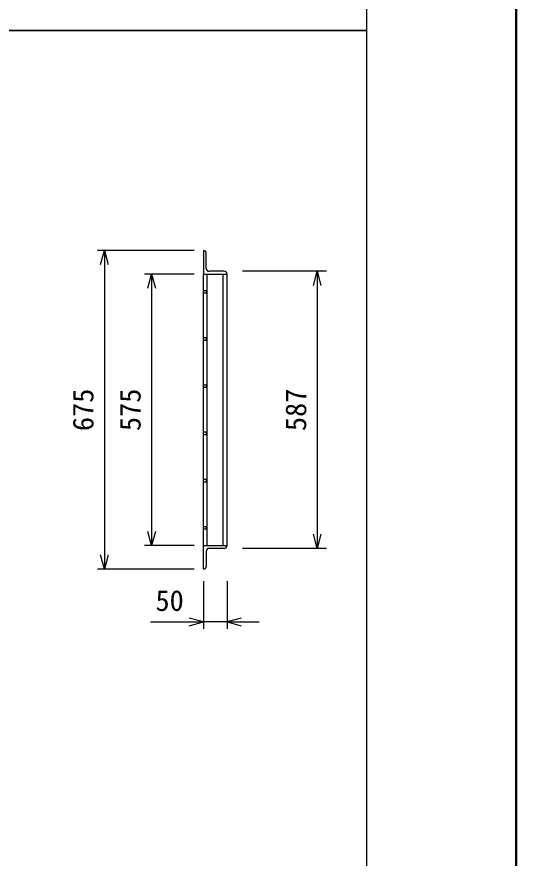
# Model space of a CAD drawing. Units: millimetres, scale not verified. Extents: x -25200 to 25200, y -8910 to 8910.
# Drawn here: x -1659 to -600, y -3532 to -1750 of the extents above; entities that cross this region are included whole.
import ezdxf
from ezdxf.enums import TextEntityAlignment as Align

# ---------------------------------------------------------------- set-up
doc = ezdxf.new("R2010")
doc.units = ezdxf.units.MM
doc.header["$LTSCALE"] = 30
for name, color, linetype, lineweight in [('0-0_DIM', 7, 'Continuous', 25), ('0-2_HATCH', 6, 'Continuous', 25), ('0-6_TXT', 7, 'Continuous', 25), ('0-7_WAKU', 3, 'Continuous', 25)]:
    doc.layers.add(name, color=color, linetype=linetype, lineweight=lineweight)
doc.styles.add('ＭＳ ゴシック', font='')
doc.styles.get('ＭＳ ゴシック').set_extended_font_data('MS Gothic')

msp = doc.modelspace()

# ---------------------------------------------------------------- linework, layer by layer
at = {"layer": '0-0_DIM'}
for p, q in [((-1283.18, -2245.01), (-1488.18, -2245.01)), ((-1473.18, -2245.01), (-1473.18, -2920.01)), ((-1283.18, -2295.01), (-1388.18, -2295.01)), ((-1373.18, -2295.01), (-1373.18, -2870.01)), ((-1002.1, -2289.01), (-1180.18, -2289.01)), ((-1022.1, -2289.01), (-1022.1, -2876.01)), ((-1283.18, -2870.01), (-1388.18, -2870.01)), ((-1002.1, -2876.01), (-1180.18, -2876.01)), ((-1283.18, -2920.01), (-1488.18, -2920.01)), ((-1263.18, -2945.23), (-1263.18, -3046.82)), ((-1213.18, -2945.23), (-1213.18, -3046.82)), ((-1375.79, -3031.82), (-1263.18, -3031.82)), ((-1213.18, -3031.82), (-1263.18, -3031.82)), ((-1213.18, -3031.82), (-1144.71, -3031.82))]:
    msp.add_line(p, q, dxfattribs=at)
for points in [[(-1481.22, -2275.01), (-1473.18, -2245.01), (-1465.14, -2275.01)], [(-1381.22, -2325.01), (-1373.18, -2295.01), (-1365.14, -2325.01)], [(-1030.14, -2319.01), (-1022.1, -2289.01), (-1014.07, -2319.01)], [(-1365.14, -2840.01), (-1373.18, -2870.01), (-1381.22, -2840.01)], [(-1014.07, -2846.01), (-1022.1, -2876.01), (-1030.14, -2846.01)], [(-1465.14, -2890.01), (-1473.18, -2920.01), (-1481.22, -2890.01)], [(-1293.18, -3039.85), (-1263.18, -3031.82), (-1293.18, -3023.78)], [(-1183.18, -3023.78), (-1213.18, -3031.82), (-1183.18, -3039.85)]]:
    msp.add_lwpolyline(points, dxfattribs=at)
at = {"layer": '0-2_HATCH'}
for p, q in [((-1263.18, -2245.01), (-1263.18, -2295.01)), ((-1257.18, -2283.01), (-1257.18, -2251.01)), ((-1263.18, -2870.01), (-1263.18, -2295.01)), ((-1263.18, -2295.01), (-1213.18, -2295.01)), ((-1255.18, -2870.01), (-1255.18, -2295.01)), ((-1219.18, -2289.01), (-1251.18, -2289.01)), ((-1221.18, -2870.01), (-1221.18, -2295.01)), ((-1213.18, -2870.01), (-1213.18, -2295.01)), ((-1263.18, -2870.01), (-1213.18, -2870.01)), ((-1263.18, -2920.01), (-1263.18, -2870.01)), ((-1257.18, -2882.01), (-1257.18, -2914.01)), ((-1219.18, -2876.01), (-1251.18, -2876.01))]:
    msp.add_line(p, q, dxfattribs=at)
for points in [[(-1263.18, -2335.51), (-1263.18, -2329.51), (-1257.18, -2329.51), (-1257.18, -2335.51)], [(-1263.18, -2435.51), (-1263.18, -2429.51), (-1257.18, -2429.51), (-1257.18, -2435.51)], [(-1263.18, -2535.51), (-1263.18, -2529.51), (-1257.18, -2529.51), (-1257.18, -2535.51)], [(-1263.18, -2635.51), (-1263.18, -2629.51), (-1257.18, -2629.51), (-1257.18, -2635.51)], [(-1263.18, -2735.51), (-1263.18, -2729.51), (-1257.18, -2729.51), (-1257.18, -2735.51)], [(-1263.18, -2835.51), (-1263.18, -2829.51), (-1257.18, -2829.51), (-1257.18, -2835.51)]]:
    msp.add_lwpolyline(points, close=True, dxfattribs=at)
for centre, start, end in [((-1263.18, -2251.01), 0, 90), ((-1251.18, -2283.01), 180, 270), ((-1219.18, -2295.01), 0, 90), ((-1251.18, -2882.01), 90, 180), ((-1219.18, -2870.01), 270, 0), ((-1263.18, -2914.01), 270, 0)]:
    msp.add_arc(centre, 6, start, end, dxfattribs=at)
at = {"layer": '0-6_TXT'}
for points in [[(-5116.68, -1778.68), (-916.68, -1778.68), (-916.68, -1618.68), (-5116.68, -1618.68)], [(-3016.68, -7188.51), (-916.68, -7188.51), (-916.68, -1778.68), (-3016.68, -1778.68)]]:
    msp.add_lwpolyline(points, close=True, dxfattribs=at)
at = {"layer": '0-7_WAKU', "lineweight": 50}
msp.add_lwpolyline([(-24600, -8310), (-600, -8310), (-600, 8310), (-24600, 8310)], close=True, dxfattribs=at)

# ---------------------------------------------------------------- texts
at = {"layer": '0-0_DIM', "style": 'ＭＳ ゴシック'}
for s, p in [('675', (-1483.18, -2627.51)), ('575', (-1383.18, -2627.51)), ('587', (-1032.1, -2627.51))]:
    msp.add_text(s, height=43.99, rotation=90, dxfattribs=at).set_placement(p, align=Align.BOTTOM_LEFT)
msp.add_text('50', height=43.99, dxfattribs=at).set_placement((-1364.81, -3021.82), align=Align.BOTTOM_LEFT)

doc.saveas('drawing.dxf')
